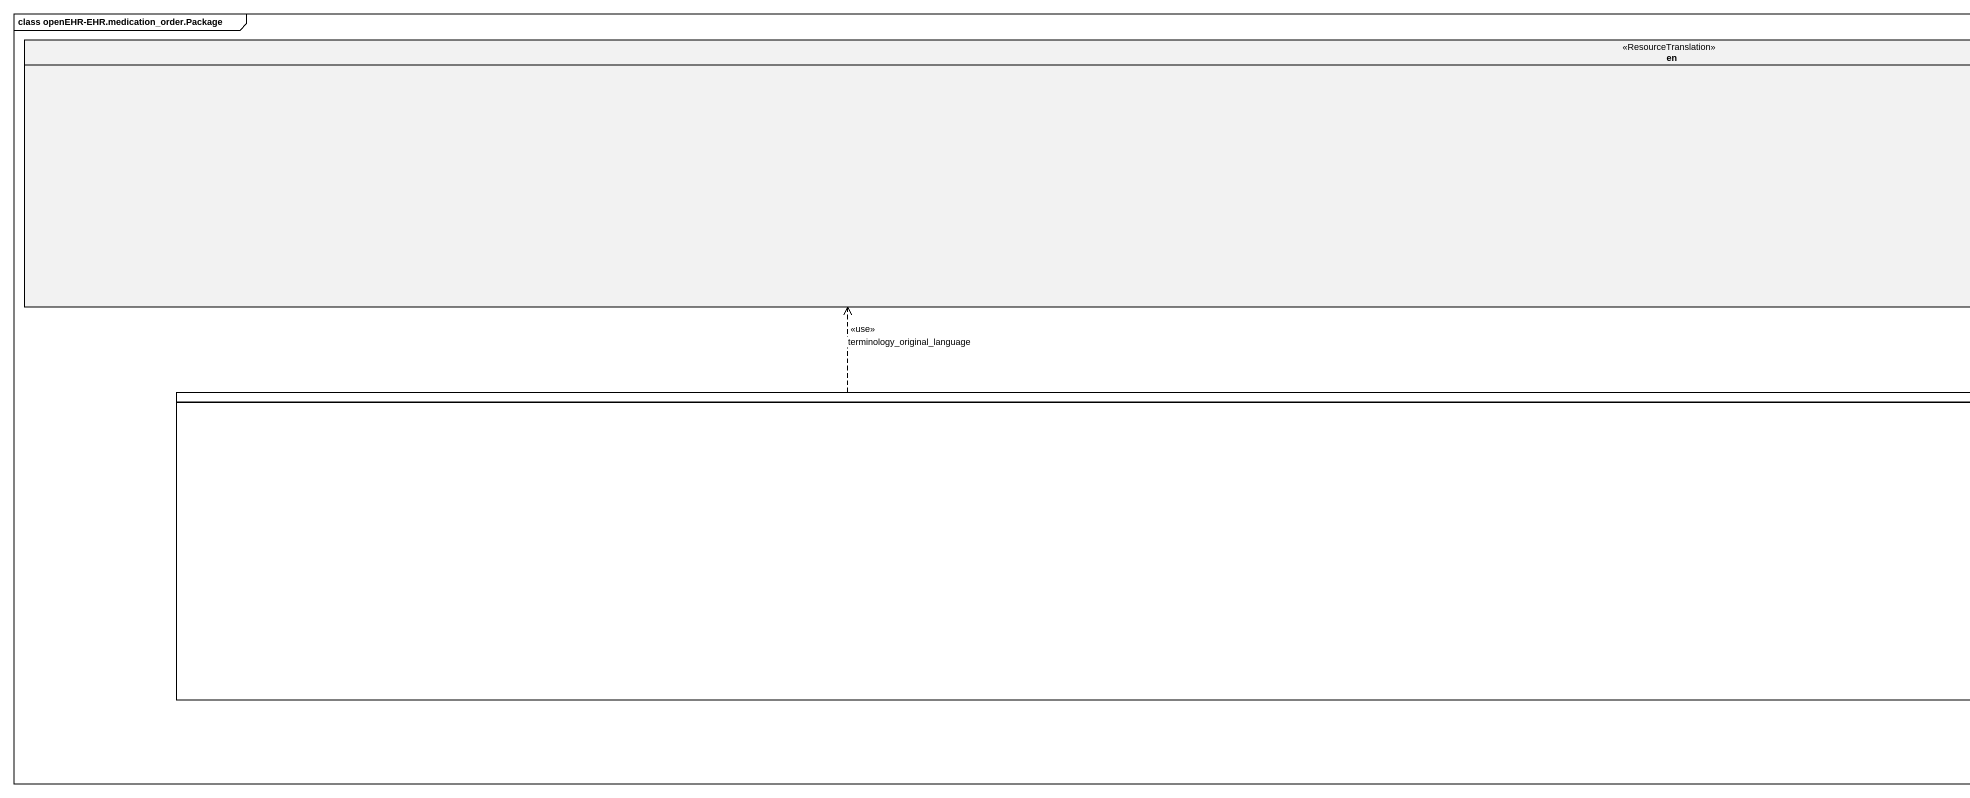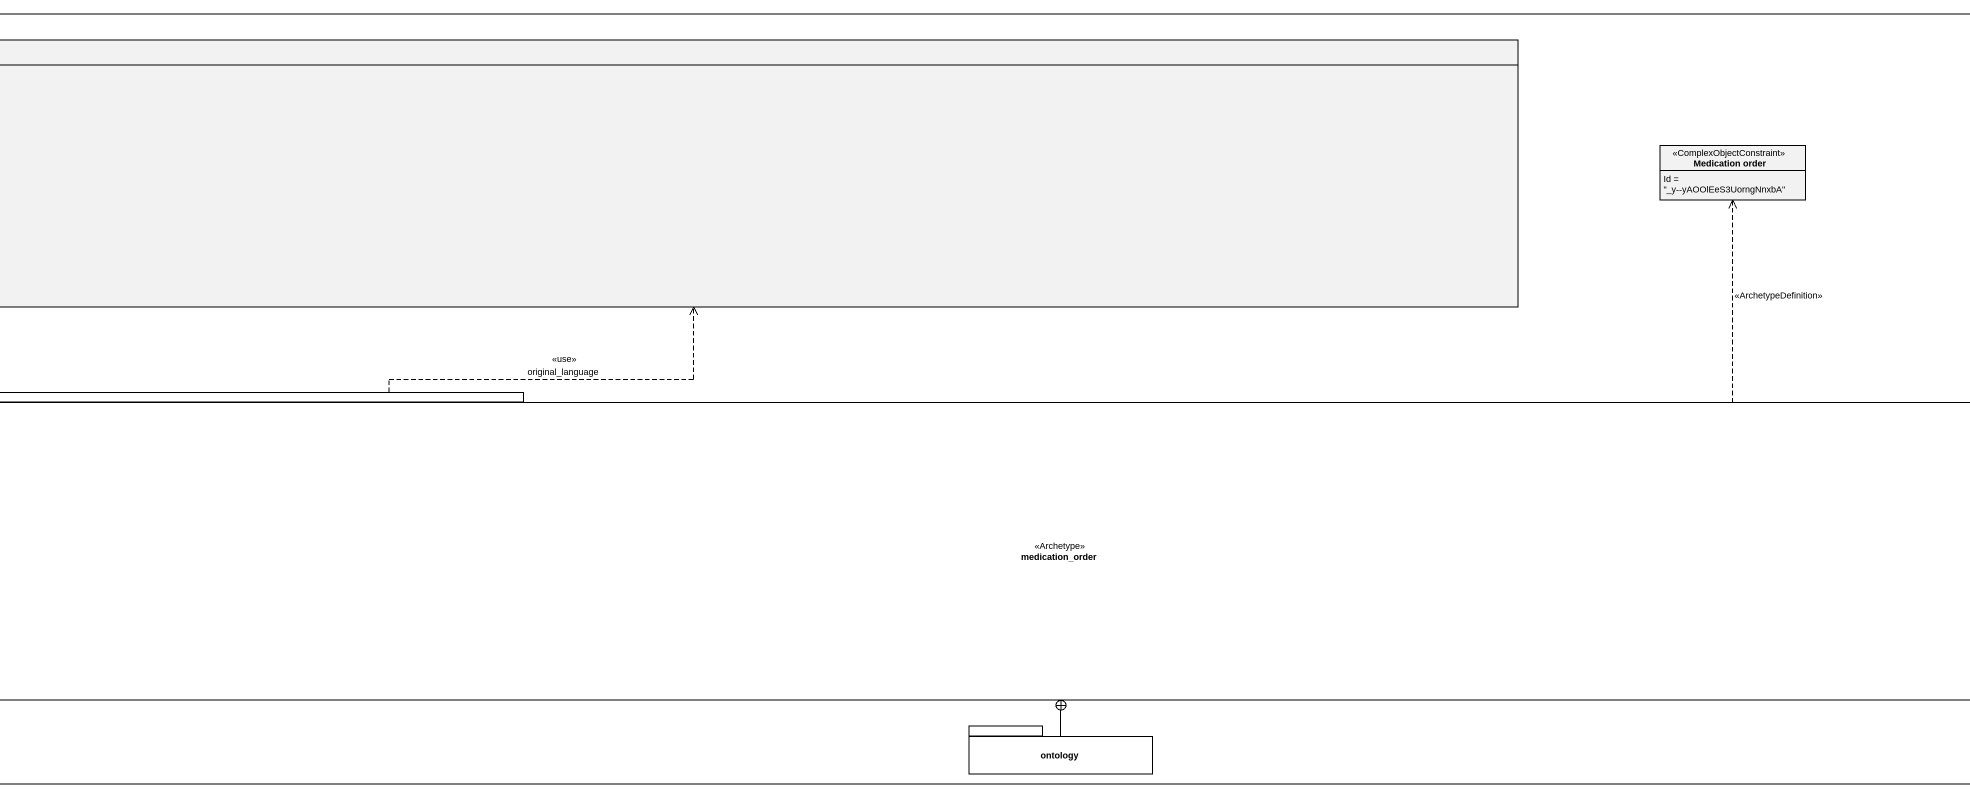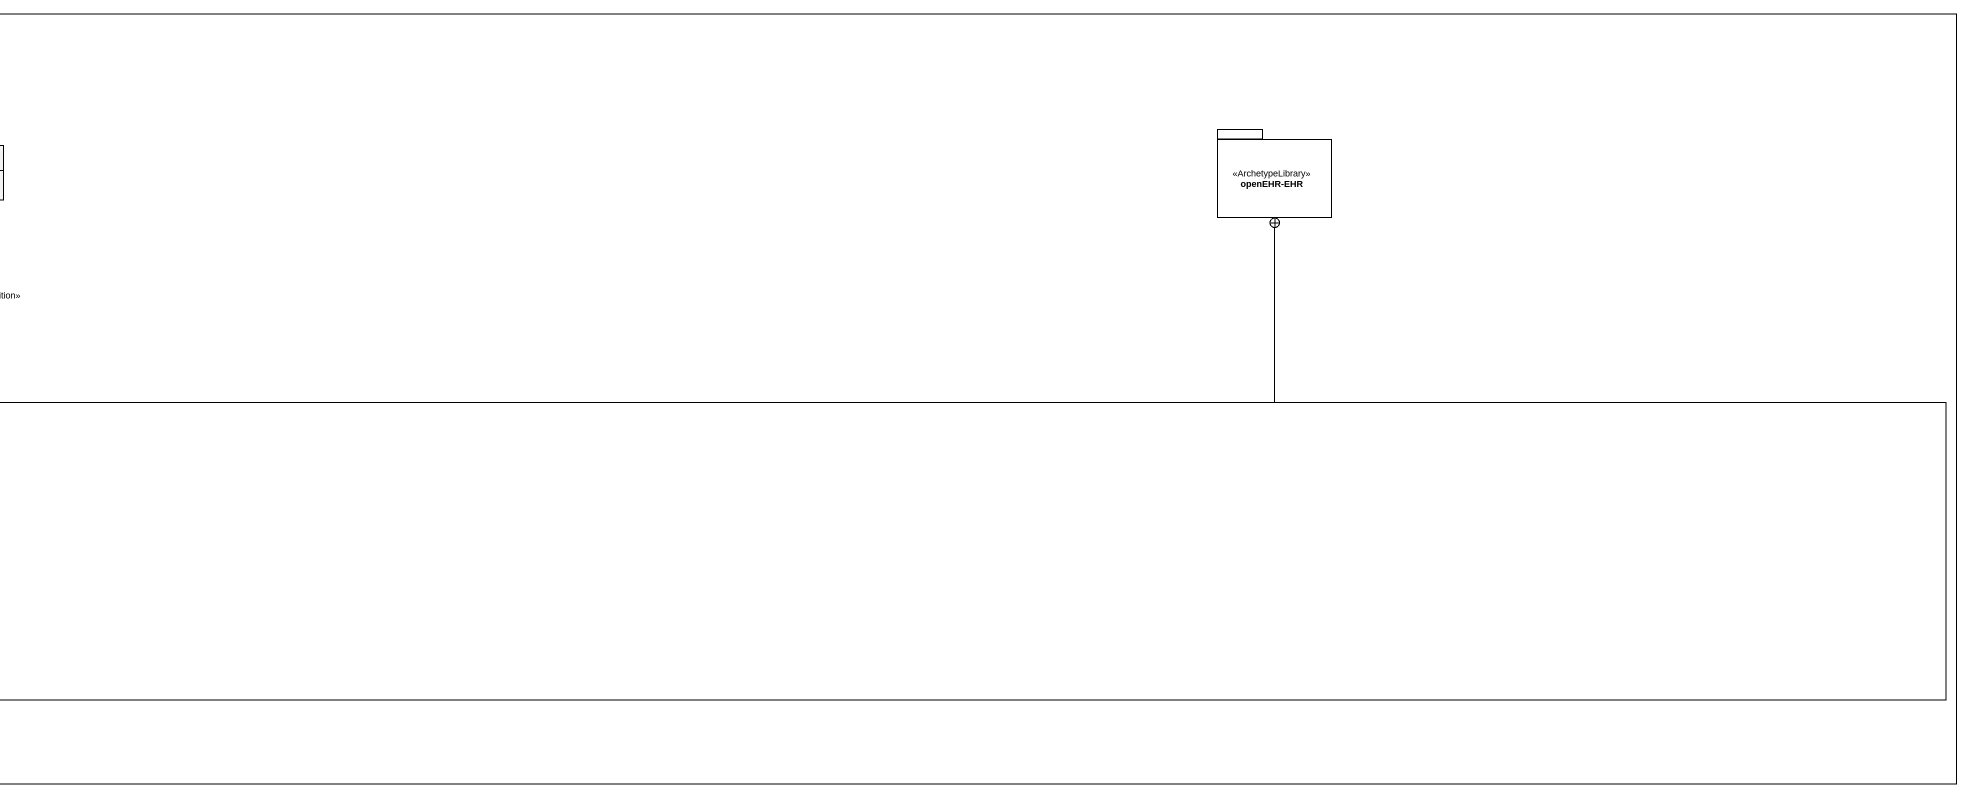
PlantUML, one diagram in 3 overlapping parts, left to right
@startuml
mainframe class openEHR-EHR.medication_order.Package
hide circle
hide empty members
enum en <<ResourceTranslation>>
class "Medication order" as Medication_order <<ComplexObjectConstraint>> {
  Id = "_y--yAOOlEeS3UorngNnxbA"
}
package "openEHR-EHR" as openEHR_EHR <<ArchetypeLibrary>> {
}
package medication_order <<Archetype>> {
}
package ontology {
}
medication_order .left.> en : <<use>>\nterminology_original_language
medication_order .left.> en : <<use>>\noriginal_language
medication_order .right.> Medication_order : <<ArchetypeDefinition>>
medication_order -right-+ openEHR_EHR
ontology -up-+ medication_order
@enduml
